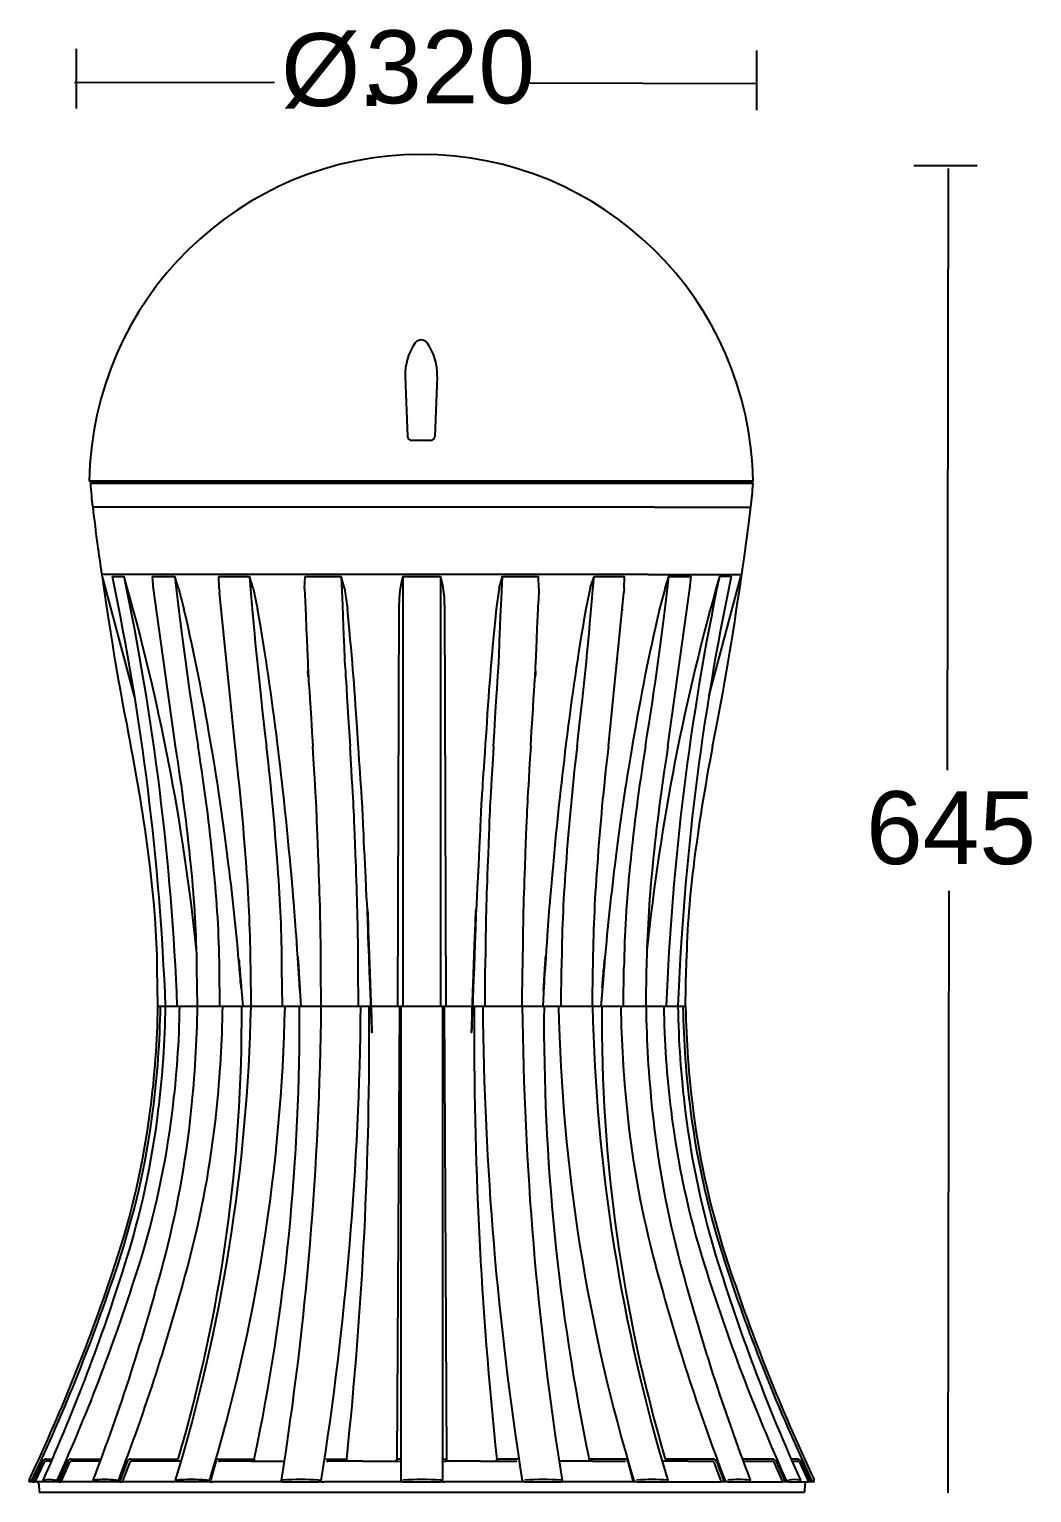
# Model space of a CAD drawing. Extents: x 0 to 123, y 0 to 312.
# Drawn here: x 1.5 to 122.9, y 135.1 to 312.3 of the extents above; entities that cross this region are included whole.
import ezdxf

# ---------------------------------------------------------------- set-up
doc = ezdxf.new("R2010")
doc.units = 0
doc.layers.add('LIVELLO_1', color=160, linetype='Continuous')
doc.styles.add('STD', font='txt')

# ---------------------------------------------------------------- blocks, each defined once
blk = doc.blocks.new('AI9-BLK1')
at = {"layer": 'LIVELLO_1', "color": 7}
for p, q in [((-54.27, 153.18), (-54.27, 145.97)), ((28.14, 152.98), (28.14, 145.77)), ((-54.47, 149.11), (-30.27, 149.15)), ((0.69, 149.06), (28.06, 149)), ((-12.47, 140.4), (-12.51, 140.4)), ((47.2, 139.07), (54.87, 139.07)), ((51.33, 138.71), (51.22, 65.82)), ((-10.55, 113.51), (-10.84, 106.24)), ((-11.35, 105.76), (-13.64, 105.76)), ((-52.56, 100.56), (27.72, 100.56)), ((-52.56, 100.56), (27.72, 100.56)), ((-51.79, 97.67), (-52.28, 97.67)), ((-47.94, 97.67), (-51.79, 97.67)), ((-40.61, 97.67), (-47.94, 97.67)), ((-30.52, 97.67), (-40.61, 97.67)), ((-18.66, 97.67), (-30.52, 97.67)), ((-6.19, 97.67), (-18.66, 97.67)), ((5.68, 97.67), (-6.19, 97.67)), ((15.77, 97.67), (5.68, 97.67)), ((15.77, 97.67), (23.1, 97.67)), ((23.1, 97.67), (26.95, 97.67)), ((26.95, 97.67), (27.44, 97.67)), ((-50.71, 89.52), (-51.19, 89.52)), ((-51.08, 89.27), (-51.08, 89.27)), ((-47.21, 74.75), (-51.08, 89.27)), ((-46.96, 89.52), (-50.71, 89.52)), ((-49.9, 89.27), (-48.48, 89.27)), ((-39.83, 89.52), (-46.96, 89.52)), ((-45.04, 89.27), (-42.35, 89.27)), ((-44.91, 87.81), (-45.04, 89.27)), ((-41.9, 87.85), (-42.35, 89.27)), ((-30.02, 89.52), (-39.83, 89.52)), ((-37, 89.27), (-33.29, 89.27)), ((-36.96, 87.81), (-36.99, 89.27)), ((-32.84, 87.85), (-33.29, 89.27)), ((-18.49, 89.52), (-30.02, 89.52)), ((-26.61, 87.81), (-26.54, 89.27)), ((-26.54, 89.27), (-22.19, 89.27)), ((-26.54, 89.27), (-22.19, 89.27)), ((-21.79, 87.85), (-22.19, 89.27)), ((-6.35, 89.52), (-18.49, 89.52)), ((-14.71, 89.27), (-10.13, 89.27)), ((-14.71, 89.27), (-14.71, 37.22)), ((-10.13, 89.27), (-10.13, 37.22)), ((5.18, 89.52), (-6.35, 89.52)), ((-2.65, 89.27), (1.71, 89.27)), ((1.77, 87.81), (1.71, 89.27)), ((14.99, 89.52), (5.18, 89.52)), ((8, 87.85), (8.45, 89.27)), ((8.45, 89.27), (12.16, 89.27)), ((8.45, 89.27), (12.16, 89.27)), ((12.12, 87.81), (12.16, 89.27)), ((14.99, 89.52), (22.12, 89.52)), ((17.51, 89.27), (20.2, 89.27)), ((20.07, 87.81), (20.2, 89.27)), ((22.12, 89.52), (25.87, 89.52)), ((22.37, 74.75), (26.24, 89.27)), ((23.62, 89.28), (23.62, 89.27)), ((25.06, 89.27), (23.64, 89.27)), ((25.87, 89.52), (26.35, 89.52)), ((26.24, 89.27), (26.24, 89.27)), ((-41.9, 87.85), (-41.23, 85.36)), ((-36.96, 87.81), (-36.92, 87.31)), ((-32.84, 87.85), (-32.3, 85.36)), ((-26.61, 87.81), (-26.56, 86.27)), ((-21.79, 87.85), (-21.42, 85.36)), ((-3.05, 87.85), (-3.42, 85.36)), ((1.77, 87.81), (1.72, 86.27)), ((8, 87.85), (7.45, 85.36)), ((10.19, 68.71), (12.08, 87.31)), ((12.12, 87.81), (12.08, 87.31)), ((17.05, 87.85), (16.39, 85.36)), ((17.41, 68.7), (20.11, 88.1)), ((-36.73, 85.18), (-36.76, 85.36)), ((-15.18, 85.82), (-15.34, 37.22)), ((-9.65, 85.82), (-9.5, 37.22)), ((11.89, 85.18), (11.92, 85.36)), ((51.43, 51.17), (51.32, -21.72)), ((-44.37, 37.22), (-44.45, 41.81)), ((-39.59, 37.22), (-39.65, 41.82)), ((-36.86, 37.22), (-36.92, 41.82)), ((-33.1, 37.22), (-33.14, 41.82)), ((-29.3, 37.22), (-29.35, 41.82)), ((-24.6, 37.22), (-24.63, 41.82)), ((-20.09, 37.22), (-20.11, 41.82)), ((-4.75, 37.22), (-4.73, 41.82)), ((-0.24, 37.22), (-0.21, 41.82)), ((4.46, 37.22), (4.51, 41.82)), ((8.26, 37.22), (8.3, 41.82)), ((12.02, 37.22), (12.08, 41.82)), ((14.75, 37.22), (14.81, 41.82)), ((19.53, 37.22), (19.61, 41.81)), ((-34.38, 40.42), (-34.11, 37.22)), ((-27.26, 40.42), (-27.07, 37.22)), ((-18.7, 40.42), (-18.58, 37.22)), ((-6.14, 40.42), (-6.26, 37.22)), ((2.42, 40.42), (2.23, 37.22)), ((9.54, 40.42), (9.28, 37.22)), ((-44.38, 37.22), (19.54, 37.22)), ((-44.37, 37.22), (19.53, 37.22)), ((-15.13, 37.22), (-15.42, -17.65)), ((-14.94, 37.22), (-14.94, -20.26)), ((-9.9, 37.22), (-9.9, -20.26)), ((-9.71, 37.22), (-9.42, -17.65)), ((-57.92, -17.65), (-57.16, -17.65)), ((-54.9, -17.65), (-51.26, -17.65)), ((-47.72, -17.65), (-41.91, -17.65)), ((-37.09, -17.65), (-32.7, -17.65)), ((-24.05, -17.65), (-21.51, -17.65)), ((-14.98, -17.65), (-15.42, -17.65)), ((-9.86, -17.65), (-9.42, -17.65)), ((-0.79, -17.65), (-3.33, -17.65)), ((12.25, -17.65), (7.86, -17.65)), ((22.89, -17.65), (17.07, -17.65)), ((30.06, -17.65), (26.41, -17.65)), ((33.08, -17.65), (32.32, -17.65)), ((-58.37, -17.94), (-59.52, -20.41)), ((-58.16, -18.04), (-59.27, -20.41)), ((-57.46, -17.9), (-57.93, -17.9)), ((-57.27, -17.9), (-57.46, -17.9)), ((-55.34, -17.94), (-56.44, -20.41)), ((-55.07, -18.04), (-56.12, -20.41)), ((-53.05, -17.9), (-54.84, -17.9)), ((-51.35, -17.9), (-53.05, -17.9)), ((-48.11, -17.94), (-49.04, -20.41)), ((-47.8, -18.04), (-48.69, -20.41)), ((-44.66, -17.9), (-47.59, -17.9)), ((-41.64, -17.9), (-44.66, -17.9)), ((-37.38, -17.94), (-38.05, -20.41)), ((-33.12, -17.9), (-36.9, -17.9)), ((-33.12, -17.9), (-29.05, -17.9)), ((-19.55, -17.9), (-23.81, -17.9)), ((-19.55, -17.9), (-15.23, -17.9)), ((-5.29, -17.9), (-9.61, -17.9)), ((-5.29, -17.9), (-1.03, -17.9)), ((4.25, -17.89), (4.32, -17.9)), ((8.28, -17.9), (4.32, -17.9)), ((8.28, -17.9), (12.06, -17.9)), ((12.54, -17.94), (13.21, -20.41)), ((19.82, -17.9), (16.79, -17.9)), ((19.82, -17.9), (22.75, -17.9)), ((22.96, -18.04), (23.85, -20.41)), ((23.27, -17.94), (24.2, -20.41)), ((26.51, -17.9), (28.21, -17.9)), ((28.21, -17.9), (30, -17.9)), ((30.23, -18.04), (31.28, -20.41)), ((30.5, -17.94), (31.6, -20.41)), ((32.43, -17.9), (32.62, -17.9)), ((32.62, -17.9), (33.09, -17.9)), ((33.32, -18.04), (34.43, -20.41)), ((33.53, -17.94), (34.69, -20.41)), ((-59.96, -20.41), (-59.95, -20.13)), ((-59.91, -20.41), (-59.96, -20.41)), ((-59.95, -20.13), (-59.9, -20.21)), ((-59.9, -20.21), (-59.91, -20.41)), ((-59.67, -20.41), (-59.91, -20.41)), ((-59.67, -20.26), (-59.9, -20.21)), ((-59.67, -20.26), (-59.67, -20.41)), ((-59.52, -20.41), (-59.67, -20.41)), ((-59.52, -20.41), (-59.27, -20.41)), ((-58.3, -20.41), (-59.27, -20.41)), ((-58.82, -20.64), (-58.77, -21.66)), ((-58.29, -20.41), (-58.3, -20.41)), ((-58.28, -20.21), (-58.29, -20.41)), ((-56.87, -20.41), (-58.29, -20.41)), ((-56.58, -20.26), (-56.87, -20.21)), ((-56.58, -20.41), (-56.87, -20.41)), ((-56.58, -20.26), (-56.58, -20.41)), ((-56.44, -20.41), (-56.58, -20.41)), ((-56.44, -20.41), (-56.12, -20.41)), ((-52.23, -20.41), (-56.12, -20.41)), ((-52.22, -20.22), (-52.23, -20.41)), ((-52.19, -20.41), (-52.23, -20.41)), ((-52.22, -20.22), (-52.18, -20.21)), ((-52.19, -20.21), (-52.18, -20.21)), ((-49.49, -20.41), (-52.19, -20.41)), ((-49.16, -20.41), (-49.49, -20.41)), ((-49.16, -20.26), (-49.16, -20.41)), ((-49.04, -20.41), (-49.16, -20.41)), ((-49.04, -20.41), (-48.69, -20.41)), ((-42.28, -20.41), (-48.69, -20.41)), ((-42.27, -20.23), (-42.28, -20.41)), ((-42.19, -20.41), (-42.28, -20.41)), ((-42.19, -20.21), (-42.18, -20.21)), ((-38.48, -20.41), (-42.19, -20.41)), ((-42.18, -20.21), (-42.18, -20.21)), ((-38.47, -20.21), (-38.48, -20.21)), ((-38.15, -20.41), (-38.48, -20.41)), ((-38.15, -20.26), (-38.15, -20.41)), ((-38.05, -20.41), (-38.15, -20.41)), ((-38.05, -20.41), (-37.71, -20.41)), ((-29.53, -20.41), (-37.71, -20.41)), ((-29.43, -20.41), (-29.53, -20.41)), ((-29.43, -20.25), (-29.43, -20.41)), ((-29.27, -20.41), (-29.43, -20.41)), ((-29.28, -20.21), (-29.27, -20.21)), ((-29.27, -20.21), (-29.27, -20.21)), ((-29.27, -20.41), (-24.92, -20.41)), ((-24.91, -20.21), (-24.92, -20.21)), ((-24.62, -20.41), (-24.92, -20.41)), ((-24.62, -20.26), (-24.62, -20.41)), ((-24.56, -20.41), (-24.62, -20.41)), ((-24.56, -20.41), (-24.26, -20.41)), ((-15.2, -20.41), (-24.26, -20.41)), ((-14.96, -20.41), (-15.2, -20.41)), ((-14.95, -20.41), (-14.96, -20.41)), ((-14.94, -20.26), (-14.95, -20.41)), ((-14.71, -20.41), (-14.95, -20.41)), ((-14.72, -20.21), (-14.7, -20.21)), ((-14.71, -20.21), (-14.7, -20.21)), ((-14.71, -20.41), (-10.13, -20.41)), ((-10.13, -20.21), (-10.13, -20.21)), ((-9.89, -20.41), (-10.13, -20.41)), ((-9.9, -20.26), (-9.89, -20.41)), ((-9.88, -20.41), (-9.89, -20.41)), ((-9.88, -20.41), (-9.65, -20.41)), ((-0.58, -20.41), (-9.65, -20.41)), ((-0.28, -20.41), (-0.58, -20.41)), ((-0.22, -20.41), (-0.28, -20.41)), ((-0.22, -20.26), (-0.22, -20.41)), ((0.08, -20.41), (-0.22, -20.41)), ((0.07, -20.21), (0.08, -20.21)), ((0.07, -20.21), (0.08, -20.21)), ((0.08, -20.41), (4.43, -20.41)), ((4.43, -20.21), (4.42, -20.21)), ((4.59, -20.41), (4.43, -20.41)), ((4.59, -20.41), (4.59, -20.25)), ((4.59, -20.41), (4.69, -20.41)), ((12.87, -20.41), (4.69, -20.41)), ((13.21, -20.41), (12.87, -20.41)), ((13.31, -20.41), (13.21, -20.41)), ((13.31, -20.26), (13.31, -20.41)), ((13.64, -20.41), (13.31, -20.41)), ((13.63, -20.21), (13.64, -20.21)), ((13.63, -20.21), (13.64, -20.21)), ((13.64, -20.41), (17.34, -20.41)), ((17.34, -20.21), (17.34, -20.21)), ((17.44, -20.41), (17.34, -20.41)), ((17.44, -20.41), (17.43, -20.23)), ((17.44, -20.41), (23.85, -20.41)), ((24.2, -20.41), (23.85, -20.41)), ((24.32, -20.41), (24.2, -20.41)), ((24.32, -20.26), (24.32, -20.41)), ((24.65, -20.41), (24.32, -20.41)), ((24.64, -20.21), (24.65, -20.21)), ((24.65, -20.41), (27.34, -20.41)), ((27.38, -20.22), (27.34, -20.21)), ((27.39, -20.41), (27.34, -20.41)), ((27.39, -20.41), (27.38, -20.22)), ((27.39, -20.41), (31.28, -20.41)), ((31.6, -20.41), (31.28, -20.41)), ((31.74, -20.41), (31.6, -20.41)), ((31.74, -20.26), (32.03, -20.21)), ((31.74, -20.26), (31.74, -20.41)), ((32.04, -20.41), (31.74, -20.41)), ((32.04, -20.41), (33.45, -20.41)), ((33.46, -20.41), (33.45, -20.21)), ((33.46, -20.41), (33.45, -20.41)), ((33.46, -20.41), (34.43, -20.41)), ((33.99, -20.64), (33.93, -21.66)), ((34.69, -20.41), (34.43, -20.41)), ((34.83, -20.41), (34.69, -20.41)), ((34.83, -20.26), (35.06, -20.21)), ((34.83, -20.26), (34.83, -20.41)), ((35.07, -20.41), (34.83, -20.41)), ((35.06, -20.21), (35.11, -20.13)), ((35.07, -20.41), (35.12, -20.41)), ((35.12, -20.41), (35.11, -20.13)), ((-58.77, -21.66), (33.93, -21.66))]:
    blk.add_line(p, q, dxfattribs=at)
for points in [[(-52.7, 100.81), (27.72, 100.81), (-52.7, 100.81)], [(-3.05, 87.85), (-2.65, 89.27), (1.71, 89.27)], [(17.05, 87.85), (17.51, 89.27), (20.2, 89.27)]]:
    blk.add_lwpolyline(points, dxfattribs=at)
for points, knots in [([(27.72, 100.81), (27.38, 122.78), (9.48, 140.4), (-12.49, 140.4), (-34.46, 140.4), (-52.36, 122.78), (-52.7, 100.81)], [0, 0, 0, 0, 1, 1, 1, 2, 2, 2, 2]), ([(-13.2, 117.57), (-14.05, 116.39), (-14.48, 114.96), (-14.43, 113.51), (-14.43, 113.51), (-14.14, 106.24), (-14.14, 106.24)], [0, 0, 0, 0, 1, 1, 1, 2, 2, 2, 2]), ([(-11.78, 117.57), (-11.94, 117.8), (-12.21, 117.93), (-12.49, 117.93), (-12.77, 117.93), (-13.04, 117.8), (-13.2, 117.57)], [0, 0, 0, 0, 1, 1, 1, 2, 2, 2, 2]), ([(-39.65, 41.82), (-39.72, 46.11), (-39.93, 49.81), (-40.36, 54.08), (-40.92, 59.61), (-41.38, 63.21), (-42.25, 68.7), (-42.25, 68.7), (-44.95, 88.1), (-44.95, 88.1)], [0, 0, 0, 0, 1, 1, 1, 2, 2, 2, 3, 3, 3, 3]), ([(-33.66, 54.09), (-34.07, 59.77), (-34.38, 63.05), (-35.03, 68.71), (-35.03, 68.71), (-36.92, 87.31), (-36.92, 87.31)], [0, 0, 0, 0, 1, 1, 1, 2, 2, 2, 2]), ([(-24.63, 41.82), (-24.66, 46.38), (-24.72, 49.54), (-24.9, 54.1), (-25.24, 62.97), (-25.09, 59.86), (-25.62, 68.72)], [0, 0, 0, 0, 1, 1, 1, 2, 2, 2, 2]), ([(-48.37, 5.92), (-46.45, 12.03), (-45.12, 18.17), (-44.33, 24.53), (-43.81, 28.78), (-43.52, 32.94), (-43.45, 37.22)], [0, 0, 0, 0, 1, 1, 1, 2, 2, 2, 2]), ([(19.22, 37.22), (19.3, 32.87), (19.59, 28.81), (20.15, 24.5), (20.98, 18.09), (22.38, 11.98), (24.41, 5.85)], [0, 0, 0, 0, 1, 1, 1, 2, 2, 2, 2]), ([(19.54, 37.22), (19.61, 32.89), (19.91, 28.84), (20.46, 24.54), (21.29, 18.15), (22.69, 12.06), (24.71, 5.95), (27.73, -3.19), (31.02, -11.42), (35.11, -20.13)], [0, 0, 0, 0, 1, 1, 1, 2, 2, 2, 3, 3, 3, 3]), ([(-32.7, -17.66), (-32.72, -17.71), (-32.71, -17.77), (-32.68, -17.82), (-32.65, -17.87), (-32.6, -17.9), (-32.54, -17.9)], [0, 0, 0, 0, 1, 1, 1, 2, 2, 2, 2]), ([(-21.51, -17.65), (-21.52, -17.72), (-21.5, -17.78), (-21.46, -17.83), (-21.41, -17.87), (-21.35, -17.9), (-21.29, -17.9)], [0, 0, 0, 0, 1, 1, 1, 2, 2, 2, 2]), ([(-15.66, -17.9), (-15.6, -17.9), (-15.53, -17.87), (-15.49, -17.83), (-15.44, -17.78), (-15.42, -17.72), (-15.42, -17.65)], [0, 0, 0, 0, 1, 1, 1, 2, 2, 2, 2]), ([(-9.42, -17.65), (-9.42, -17.72), (-9.4, -17.78), (-9.35, -17.83), (-9.3, -17.87), (-9.24, -17.9), (-9.18, -17.9)], [0, 0, 0, 0, 1, 1, 1, 2, 2, 2, 2]), ([(-3.55, -17.9), (-3.48, -17.9), (-3.42, -17.87), (-3.38, -17.83), (-3.34, -17.78), (-3.33, -17.72), (-3.33, -17.65)], [0, 0, 0, 0, 1, 1, 1, 2, 2, 2, 2]), ([(7.7, -17.9), (7.76, -17.9), (7.81, -17.87), (7.84, -17.82), (7.87, -17.77), (7.88, -17.71), (7.86, -17.66)], [0, 0, 0, 0, 1, 1, 1, 2, 2, 2, 2])]:
    blk.add_open_spline(points, degree=3, knots=knots, dxfattribs=at)
for points in [[(-10.55, 113.51), (-10.5, 114.96), (-10.93, 116.39), (-11.78, 117.57)], [(-14.14, 106.24), (-14.13, 105.97), (-13.91, 105.76), (-13.64, 105.76)], [(-11.35, 105.76), (-11.08, 105.76), (-10.85, 105.97), (-10.84, 106.24)], [(-52.56, 100.56), (-52.49, 99.51), (-52.41, 98.71), (-52.28, 97.67)], [(27.44, 97.67), (27.57, 98.71), (27.65, 99.51), (27.72, 100.56)], [(-52.28, 97.67), (-51.61, 92.31), (-51.96, 94.87), (-51.19, 89.52)], [(26.35, 89.52), (27.12, 94.87), (26.77, 92.31), (27.44, 97.67)], [(-51.19, 89.52), (-51.16, 89.35), (-51.18, 89.45), (-51.15, 89.27)], [(-51.15, 89.27), (-49.98, 81.21), (-49.21, 76.67), (-47.65, 68.67)], [(-43.45, 37.22), (-44.15, 54.87), (-46.27, 71.98), (-49.9, 89.27)], [(-49.89, 89.27), (-49.89, 89.27), (-49.89, 89.27), (-49.89, 89.27)], [(-42.03, 37.22), (-42.74, 54.87), (-44.86, 71.98), (-48.48, 89.27)], [(-39.7, 44.01), (-41.3, 59.34), (-44.23, 74.46), (-48.48, 89.27)], [(-48.47, 89.27), (-48.47, 89.27), (-48.47, 89.27), (-48.47, 89.28)], [(-42.35, 89.27), (-41.43, 81.4), (-40.76, 76.51), (-39.52, 68.68)], [(-33.29, 89.27), (-32.55, 80.49), (-32.24, 77.43), (-31.23, 68.68)], [(-26.56, 86.28), (-25.61, 66.01), (-26.85, 88.97), (-25.62, 68.71)], [(-22.19, 89.27), (-21.26, 68.43), (-22.36, 89.5), (-21.11, 68.68)], [(-14.71, 89.27), (-15.02, 88.13), (-15.18, 86.96), (-15.18, 85.78)], [(-9.65, 85.78), (-9.65, 86.96), (-9.81, 88.13), (-10.13, 89.27)], [(-3.73, 68.68), (-2.47, 89.5), (-3.58, 68.43), (-2.65, 89.27)], [(0.78, 68.71), (2, 88.97), (0.77, 66.01), (1.73, 86.28)], [(6.39, 68.68), (7.4, 77.43), (7.71, 80.49), (8.45, 89.27)], [(14.68, 68.68), (15.92, 76.51), (16.59, 81.4), (17.51, 89.27)], [(23.65, 89.27), (19.39, 74.46), (16.46, 59.34), (14.86, 44.01)], [(23.64, 89.27), (20.02, 71.98), (17.9, 54.87), (17.19, 37.22)], [(25.06, 89.27), (21.43, 71.98), (19.31, 54.87), (18.61, 37.22)], [(22.81, 68.67), (24.37, 76.67), (25.14, 81.21), (26.31, 89.27)], [(25.05, 89.27), (25.05, 89.27), (25.05, 89.27), (25.05, 89.27)], [(26.31, 89.27), (26.34, 89.45), (26.32, 89.35), (26.35, 89.52)], [(-37.96, 68.99), (-38.99, 75.1), (-39.84, 79.32), (-41.23, 85.36)], [(-29.89, 68.99), (-30.66, 75.2), (-31.24, 79.19), (-32.3, 85.36)], [(-20.12, 68.99), (-20.62, 76.62), (-20.7, 77.74), (-21.42, 85.36)], [(-3.42, 85.36), (-4.13, 77.74), (-4.22, 76.62), (-4.72, 68.99)], [(7.45, 85.36), (6.41, 79.19), (5.82, 75.2), (5.05, 68.99)], [(16.39, 85.36), (15, 79.32), (14.16, 75.1), (13.12, 68.99)], [(-45.32, 54.07), (-45.94, 59.02), (-46.7, 63.77), (-47.65, 68.67)], [(-37.63, 54.08), (-38.19, 59.6), (-38.65, 63.2), (-39.52, 68.68)], [(-35.81, 54.32), (-36.51, 60.02), (-36.99, 63.32), (-37.96, 68.99)], [(-29.86, 54.08), (-30.28, 59.75), (-30.58, 63.03), (-31.23, 68.68)], [(-28.32, 54.32), (-28.81, 59.71), (-29.23, 63.61), (-29.89, 68.99)], [(-20.38, 54.08), (-20.73, 62.94), (-20.57, 59.83), (-21.11, 68.68)], [(-19.28, 54.31), (-19.87, 66.44), (-19.32, 56.88), (-20.12, 69)], [(-4.72, 69), (-5.52, 56.88), (-4.97, 66.44), (-5.56, 54.31)], [(-3.73, 68.68), (-4.27, 59.83), (-4.11, 62.94), (-4.45, 54.08)], [(0.78, 68.72), (0.25, 59.86), (0.4, 62.97), (0.06, 54.1)], [(5.05, 68.99), (4.39, 63.61), (3.97, 59.71), (3.48, 54.32)], [(6.39, 68.68), (5.75, 63.03), (5.44, 59.75), (5.02, 54.08)], [(10.19, 68.71), (9.54, 63.05), (9.23, 59.77), (8.82, 54.09)], [(13.12, 68.99), (12.15, 63.32), (11.67, 60.02), (10.96, 54.32)], [(14.68, 68.68), (13.82, 63.2), (13.35, 59.6), (12.79, 54.08)], [(17.41, 68.7), (16.55, 63.21), (16.08, 59.61), (15.52, 54.08)], [(22.81, 68.67), (21.86, 63.77), (21.1, 59.02), (20.48, 54.07)], [(-18.7, 40.42), (-19.63, 67), (-17.76, 15.3), (-18.75, 41.88)], [(-6.09, 41.89), (-7.08, 15.31), (-5.21, 66.99), (-6.14, 40.42)], [(-18.75, 41.88), (-19.39, 58.92), (-18.46, 37.29), (-19.28, 54.32)], [(-5.56, 54.32), (-6.38, 37.28), (-5.46, 58.92), (-6.09, 41.88)], [(-44.45, 41.81), (-44.53, 45.96), (-44.81, 49.95), (-45.32, 54.07)], [(-36.92, 41.82), (-36.98, 46.11), (-37.2, 49.81), (-37.63, 54.08)], [(-34.5, 41.88), (-34.87, 46.17), (-35.28, 50.05), (-35.81, 54.32)], [(-33.14, 41.82), (-33.19, 46.25), (-33.33, 49.67), (-33.66, 54.09)], [(-29.35, 41.82), (-29.39, 46.24), (-29.53, 49.66), (-29.86, 54.08)], [(-27.36, 41.88), (-27.79, 48.49), (-27.73, 47.71), (-28.32, 54.31)], [(-20.11, 41.82), (-20.14, 46.37), (-20.21, 49.52), (-20.38, 54.07)], [(-4.45, 54.07), (-4.63, 49.52), (-4.7, 46.37), (-4.73, 41.82)], [(0.06, 54.1), (-0.12, 49.54), (-0.19, 46.38), (-0.21, 41.82)], [(3.48, 54.31), (2.89, 47.71), (2.95, 48.49), (2.52, 41.88)], [(5.02, 54.08), (4.7, 49.66), (4.55, 46.24), (4.51, 41.82)], [(8.82, 54.09), (8.49, 49.67), (8.35, 46.25), (8.3, 41.82)], [(10.96, 54.32), (10.44, 50.05), (10.03, 46.17), (9.66, 41.88)], [(12.79, 54.08), (12.36, 49.81), (12.14, 46.11), (12.08, 41.82)], [(15.52, 54.08), (15.09, 49.81), (14.88, 46.11), (14.81, 41.82)], [(20.48, 54.07), (19.97, 49.95), (19.69, 45.96), (19.61, 41.81)], [(-34.38, 40.42), (-35.02, 48.24), (-33.82, 34.07), (-34.5, 41.88)], [(-27.26, 40.42), (-27.82, 49.41), (-26.77, 32.89), (-27.36, 41.88)], [(2.52, 41.88), (1.93, 32.89), (2.98, 49.41), (2.42, 40.42)], [(9.66, 41.88), (8.98, 34.07), (10.18, 48.24), (9.54, 40.42)], [(-45.3, 24.54), (-44.75, 28.84), (-44.45, 32.89), (-44.38, 37.22)], [(-44.99, 24.5), (-44.43, 28.81), (-44.14, 32.87), (-44.06, 37.22)], [(-42.62, 24.5), (-42.09, 28.76), (-41.8, 32.93), (-41.73, 37.22)], [(-42.23, -20.21), (-36.57, -1.49), (-33.53, 17.66), (-33.1, 37.22)], [(-41.91, -17.65), (-36.67, 0.24), (-34.1, 18.57), (-34.23, 37.22)], [(-40.34, 24.53), (-39.88, 28.94), (-39.65, 32.78), (-39.59, 37.22)], [(-38.12, -20.28), (-32.46, -1.54), (-29.41, 17.65), (-28.98, 37.22)], [(-37.29, 24.5), (-36.83, 28.92), (-36.6, 32.77), (-36.53, 37.22)], [(-32.7, -17.66), (-28.92, 0.47), (-27.1, 18.71), (-27.23, 37.22)], [(-29.41, -20.23), (-26.37, -0.95), (-24.81, 17.71), (-24.6, 37.22)], [(-24.6, -20.28), (-21.57, -1.01), (-20, 17.72), (-19.8, 37.22)], [(-21.51, -17.65), (-19.55, 1.02), (-18.68, 18.44), (-18.78, 37.22)], [(-6.06, 37.22), (-6.16, 18.44), (-5.29, 1.02), (-3.33, -17.65)], [(-5.04, 37.22), (-4.84, 17.72), (-3.27, -1.01), (-0.24, -20.28)], [(-0.24, 37.22), (-0.03, 17.71), (1.53, -0.95), (4.57, -20.23)], [(2.39, 37.22), (2.26, 18.71), (4.08, 0.47), (7.86, -17.66)], [(4.14, 37.22), (4.56, 17.65), (7.62, -1.54), (13.28, -20.28)], [(8.26, 37.22), (8.69, 17.66), (11.73, -1.49), (17.39, -20.21)], [(9.39, 37.22), (9.26, 18.57), (11.83, 0.24), (17.07, -17.65)], [(11.69, 37.22), (11.76, 32.77), (11.99, 28.92), (12.45, 24.5)], [(14.75, 37.22), (14.81, 32.78), (15.04, 28.94), (15.51, 24.53)], [(16.89, 37.22), (16.96, 32.93), (17.25, 28.76), (17.78, 24.5)], [(18.61, 37.22), (18.68, 32.94), (18.97, 28.78), (19.5, 24.53)], [(-49.55, 5.95), (-47.52, 12.06), (-46.13, 18.15), (-45.3, 24.54)], [(-49.25, 5.85), (-47.22, 11.98), (-45.82, 18.09), (-44.99, 24.5)], [(-46.66, 5.85), (-44.74, 11.98), (-43.4, 18.13), (-42.62, 24.5)], [(-43.78, 5.91), (-42.13, 12.1), (-41.01, 18.15), (-40.34, 24.53)], [(-40.73, 5.85), (-39.07, 12.05), (-37.96, 18.11), (-37.29, 24.5)], [(12.45, 24.5), (13.12, 18.11), (14.23, 12.05), (15.89, 5.85)], [(15.51, 24.53), (16.17, 18.15), (17.29, 12.1), (18.94, 5.91)], [(17.78, 24.5), (18.57, 18.13), (19.9, 11.98), (21.82, 5.85)], [(19.5, 24.53), (20.28, 18.17), (21.61, 12.03), (23.53, 5.92)], [(-59.95, -20.13), (-55.86, -11.42), (-52.57, -3.19), (-49.55, 5.95)], [(-59.67, -20.26), (-55.56, -11.55), (-52.27, -3.3), (-49.25, 5.85)], [(-58.29, -20.21), (-54.37, -11.45), (-51.25, -3.24), (-48.37, 5.92)], [(-56.58, -20.26), (-52.68, -11.55), (-49.53, -3.26), (-46.67, 5.85)], [(-52.22, -20.22), (-48.92, -11.56), (-46.17, -3.05), (-43.78, 5.91)], [(-49.16, -20.27), (-45.86, -11.58), (-43.13, -3.13), (-40.73, 5.85)], [(15.89, 5.85), (18.29, -3.13), (21.02, -11.58), (24.32, -20.27)], [(18.94, 5.91), (21.33, -3.05), (24.08, -11.56), (27.38, -20.22)], [(21.83, 5.85), (24.69, -3.26), (27.84, -11.55), (31.74, -20.26)], [(23.53, 5.92), (26.41, -3.24), (29.53, -11.45), (33.45, -20.21)], [(24.41, 5.85), (27.43, -3.3), (30.73, -11.55), (34.83, -20.26)], [(-57.92, -17.65), (-58.11, -17.65), (-58.29, -17.77), (-58.37, -17.94)], [(-54.9, -17.65), (-55.09, -17.66), (-55.26, -17.77), (-55.34, -17.94)], [(-47.72, -17.65), (-47.9, -17.66), (-48.05, -17.78), (-48.1, -17.94)], [(-37.09, -17.65), (-37.24, -17.68), (-37.35, -17.79), (-37.37, -17.94)], [(-14.96, -17.94), (-14.95, -17.85), (-14.96, -17.75), (-14.98, -17.65)], [(-9.86, -17.65), (-9.88, -17.75), (-9.89, -17.85), (-9.88, -17.94)], [(12.53, -17.94), (12.52, -17.79), (12.4, -17.68), (12.25, -17.65)], [(23.26, -17.94), (23.21, -17.78), (23.06, -17.66), (22.89, -17.65)], [(30.5, -17.94), (30.42, -17.77), (30.25, -17.66), (30.06, -17.65)], [(33.53, -17.94), (33.45, -17.77), (33.27, -17.65), (33.08, -17.65)], [(-57.93, -17.9), (-58.03, -17.9), (-58.12, -17.95), (-58.16, -18.04)], [(-54.84, -17.9), (-54.94, -17.9), (-55.03, -17.95), (-55.07, -18.04)], [(-47.59, -17.9), (-47.68, -17.9), (-47.76, -17.96), (-47.8, -18.04)], [(-36.9, -17.89), (-36.98, -17.91), (-37.05, -17.96), (-37.06, -18.04)], [(-23.81, -17.89), (-23.88, -17.92), (-23.91, -17.98), (-23.91, -18.04)], [(-15.2, -18.04), (-15.19, -17.99), (-15.2, -17.94), (-15.23, -17.89)], [(-9.62, -17.89), (-9.64, -17.94), (-9.65, -17.99), (-9.64, -18.04)], [(-0.93, -18.04), (-0.92, -17.98), (-0.96, -17.92), (-1.03, -17.89)], [(4.25, -17.89), (4.27, -17.89), (4.29, -17.9), (4.32, -17.9)], [(12.22, -18.04), (12.2, -17.96), (12.14, -17.91), (12.06, -17.89)], [(22.96, -18.04), (22.92, -17.96), (22.84, -17.9), (22.75, -17.9)], [(30.23, -18.04), (30.18, -17.95), (30.1, -17.9), (30, -17.9)], [(33.32, -18.04), (33.28, -17.95), (33.19, -17.9), (33.09, -17.9)], [(-58.82, -20.64), (-58.83, -20.51), (-58.94, -20.41), (-59.08, -20.41)], [(-58.3, -20.41), (-58.29, -20.12), (-58.3, -20.5), (-58.29, -20.21)], [(-56.87, -20.21), (-57.34, -20.1), (-57.82, -20.1), (-58.29, -20.21)], [(-49.49, -20.21), (-50.38, -20.1), (-51.28, -20.1), (-52.18, -20.21)], [(-49.16, -20.26), (-49.27, -20.23), (-49.38, -20.22), (-49.48, -20.21)], [(-42.18, -20.21), (-42.21, -20.21), (-42.25, -20.21), (-42.27, -20.23)], [(-38.48, -20.21), (-39.72, -20.1), (-40.94, -20.1), (-42.18, -20.21)], [(-38.15, -20.26), (-38.26, -20.23), (-38.36, -20.21), (-38.47, -20.21)], [(-29.27, -20.21), (-29.33, -20.2), (-29.39, -20.22), (-29.43, -20.25)], [(-24.92, -20.21), (-26.39, -20.1), (-27.8, -20.1), (-29.27, -20.21)], [(-24.62, -20.26), (-24.71, -20.23), (-24.81, -20.21), (-24.91, -20.21)], [(-10.13, -20.21), (-11.67, -20.1), (-13.17, -20.1), (-14.7, -20.21)], [(-9.89, -20.26), (-9.97, -20.22), (-10.05, -20.2), (-10.13, -20.22)], [(4.42, -20.21), (2.96, -20.1), (1.55, -20.1), (0.08, -20.21)], [(4.59, -20.25), (4.54, -20.21), (4.49, -20.2), (4.43, -20.21)], [(17.34, -20.21), (16.1, -20.1), (14.87, -20.1), (13.64, -20.21)], [(17.43, -20.23), (17.41, -20.21), (17.37, -20.21), (17.34, -20.21)], [(27.34, -20.21), (26.44, -20.1), (25.54, -20.1), (24.65, -20.21)], [(33.44, -20.21), (32.98, -20.1), (32.5, -20.1), (32.03, -20.21)], [(34.24, -20.41), (34.1, -20.41), (33.99, -20.51), (33.99, -20.64)]]:
    blk.add_open_spline(points, degree=3, dxfattribs=at)
at = {"layer": 'LIVELLO_1', "color": 7, "char_height": 8.8342, "attachment_point": 1, "style": 'STD'}
for s, insert in [('\\fArial|b0|i0;\\H8.8342;\\C7;Ø', (-29.46, 155.09)), ('\\fArial|b0|i0;\\H8.8342;\\C7;320', (-19.28, 155.43)), ('\\fArial|b0|i0;\\H8.8342;\\C7;.', (-20.22, 155.09)), ('\\fArial|b0|i0;\\H8.8342;\\C7;64\\H8.8342;5', (41.4, 63.26))]:
    blk.add_mtext(s, dxfattribs=dict(at, insert=insert))

msp = doc.modelspace()

# ---------------------------------------------------------------- block references
at = {"layer": 'LIVELLO_1', "color": 7}
msp.add_blockref('AI9-BLK1', (61.423813, 156.7813), dxfattribs=at)

doc.saveas('drawing.dxf')
